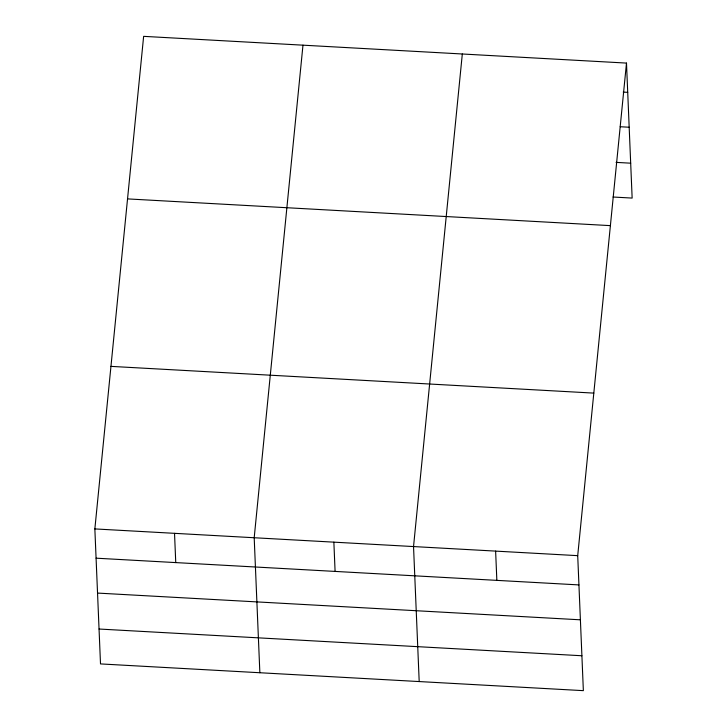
<?xml version="1.0" encoding="UTF-8"?>
<svg xmlns="http://www.w3.org/2000/svg" width="727" height="727" viewBox="0 0 727 727"><rect width="100%" height="100%" fill="white"/><g stroke="black" fill="none" stroke-linecap="round" stroke-linejoin="round"><path stroke-width="1.09" d="M626.492 63.085L577.711 555.655L583.363 690.65L100.508 663.915L94.855 528.92L143.637 36.35L626.492 63.085L632.145 198.08L613.034 197.017M302.977 45.174L254.196 537.744L259.857 672.739M462.317 53.998L413.536 546.568L419.197 681.562M623.221 92.093L627.71 92.347M620.186 126.734L629.173 127.234M616.069 162.375L630.682 163.184M127.534 198.898L610.389 225.634M110.949 366.372L593.805 393.107M94.855 528.92L577.711 555.655M96.082 558.182L578.937 584.917M97.545 593.078L580.4 619.813M99.054 629.028L581.9 655.754M495.623 551.111L496.85 580.373M333.866 542.16L335.092 571.413M174.525 533.336L175.752 562.598"/></g></svg>
